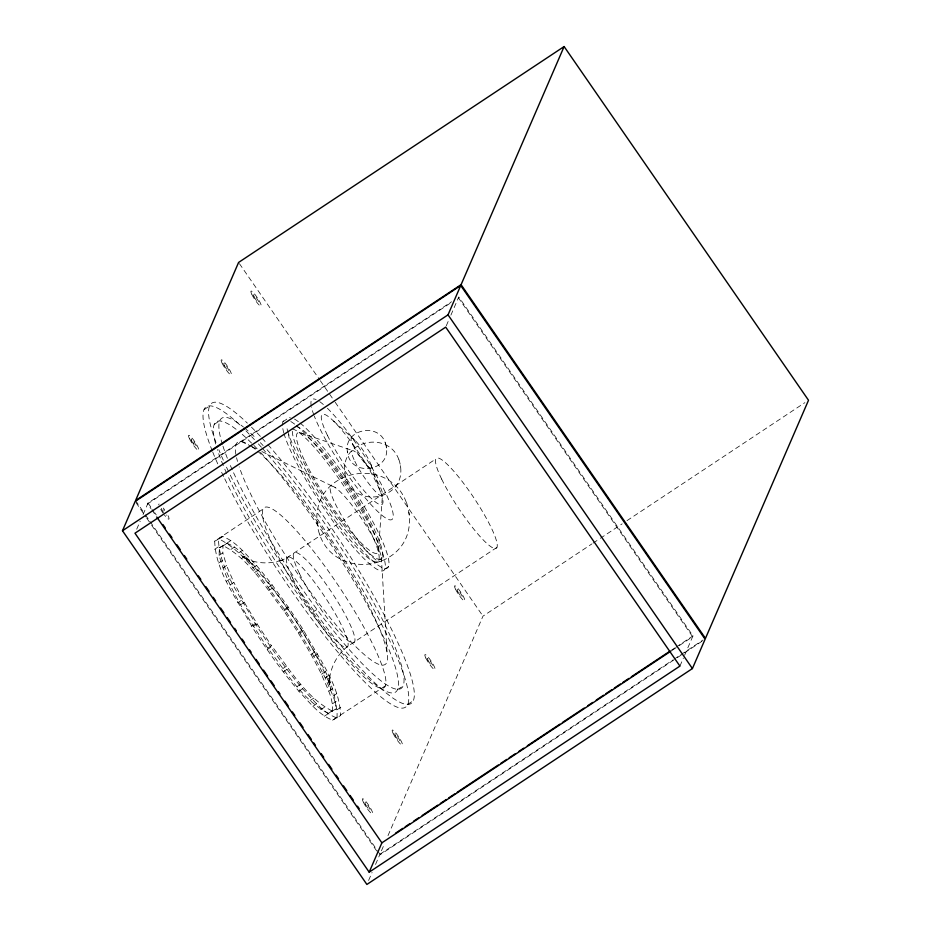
<?xml version="1.0" encoding="UTF-8"?>
<svg xmlns="http://www.w3.org/2000/svg" width="931" height="931" viewBox="0 0 931 931"><rect width="100%" height="100%" fill="white"/><g stroke="black" fill="none" stroke-linecap="round" stroke-linejoin="round"><path stroke-width="0.7" stroke-dasharray="4.66 3.49" d="M385.166 685.984L332.576 720.187C318.414 714.636 309.104 701.765 298.828 691.198C281.511 670.681 265.998 648.744 251.591 626.109C237.591 599.587 215.526 572.158 214.712 541.132L262.961 509.141M336.277 717.731C322.103 712.18 312.804 699.309 302.517 688.742C285.212 668.225 269.699 646.289 255.292 623.654C241.292 597.143 219.227 569.702 218.413 538.677L222.753 536.489C236.916 542.04 246.226 554.911 256.502 565.466C273.819 585.983 289.332 607.92 303.739 630.555C317.739 657.077 339.803 684.506 340.606 715.532L332.576 720.187M219.134 555.376L219.297 547.765L227.013 543.285C240.117 548.417 248.717 560.322 258.236 570.086C274.238 589.067 288.598 609.363 301.923 630.299C315.062 655.145 335.09 679.839 336.033 708.898L328.317 713.39C301.609 699.39 285.898 671.204 267.756 648.174C248.775 618.964 228.514 589.323 219.134 555.376L222.835 552.921L222.998 545.31M332.332 711.354C333.729 698.099 326.141 686.124 321.474 674.23C310.547 652.224 297.676 631.253 283.874 610.945C265.731 587.915 250.02 559.729 223.312 545.741L219.297 547.765M336.917 717.987C338.43 703.65 330.214 690.709 325.175 677.861C313.363 654.062 299.456 631.393 284.525 609.433C264.916 584.54 247.925 554.061 219.053 538.944L214.712 541.132M406.51 502.519C428.027 571.541 324.977 589.125 317.017 522.919C312.246 468.072 390.473 454.421 406.835 503.88M398.934 459.67C412.631 501.076 348.974 512.027 344.703 472.04C341.142 439.129 389.786 430.622 399.131 460.508M385.213 442.632C395.489 471.098 349.684 479.139 347.298 451.267C344.214 428.644 379.324 422.43 385.353 443.214M378.37 551.722L382.432 495.432M136.706 529.204L140.174 521.209M143.06 514.54L148.041 503.031L451.512 301.76M193.287 443.68L193.648 442.842M446.286 325.792L448.591 320.462M450.907 315.12L458.774 296.942L692.978 635.908L683.959 656.762M368.606 880.447L372.074 872.44M375.542 864.445L379.58 855.1L676.069 658.473M377.462 850.678L379.941 854.262L384.55 843.626M387.994 835.642L482.98 616.147L591.895 543.913M679.921 666.096L683.377 658.089M204.064 409.628L209.615 405.951M214.246 424.361L219.797 420.684M449.941 303.401L147.68 503.869L150.973 508.64M282.954 421.72L286.655 419.264A90.109 15.408 56.4 0 1 290.263 417.437M219.053 538.944L222.753 536.489M214.549 549.36L218.25 546.904M227.257 542.924L230.958 540.469M223.312 545.741L227.013 543.285M230.9 549.418L234.6 546.962M218.552 563.046L222.253 560.59M238.767 552.805L242.467 550.349M222.846 568.026L226.547 565.582L222.835 552.921M241.548 558.565L245.249 556.11M226.454 581.258L230.155 578.814M252.801 567.922L256.502 565.466M230.155 584.889L233.856 582.434L226.547 565.582M254.535 572.542L258.236 570.086M286.667 557.89L435.778 459.006M237.719 602.776L241.42 600.32M240.582 604.789L244.283 602.334L233.856 582.434M268.407 587.24L272.108 584.784M268.966 590.417L272.667 587.961M251.591 626.109L255.292 623.654M253.407 626.365L257.107 623.921L244.283 602.334M284.525 609.433L288.226 606.989M283.874 610.945L287.574 608.49M378.673 560.253L382.373 557.797M312.863 612.167L319.705 607.629M384.782 569.097L388.483 566.642M267.756 648.174L271.456 645.718C289.599 668.749 305.31 696.947 332.018 710.935L336.033 708.898M267.104 649.687L270.805 647.231M298.223 632.754L301.923 630.299M300.038 633.01L303.739 630.555M282.663 668.714L286.364 666.259M283.222 671.879L286.911 669.436M311.047 654.342L314.748 651.886M313.91 656.343L317.599 653.888M496.875 547.428L347.763 646.312C336.685 654.819 329.865 668.318 329.248 682.248L329.365 676.628L330.936 689.848L327.724 678.874L329.795 684.262C310.128 638.619 282 596.48 248.112 560.171L252.138 564.058L242.921 556.133L248.344 559.822L242.269 556.878C254.722 563.825 270.153 564.791 283.385 559.484L281.185 560.59L288.843 556.796M297.094 686.578L300.794 684.122M321.474 674.23L325.175 671.786M298.828 691.198L302.517 688.742M325.175 677.861L328.876 675.406M310.081 700.554L313.782 698.11M328.783 691.093L332.483 688.637M312.863 706.315L316.563 703.859M333.077 696.074L336.778 693.63M320.73 709.701L324.43 707.246M332.495 703.755L336.184 701.299M328.317 713.39L332.018 710.935M324.372 716.207L328.073 713.751M337.08 709.759L340.781 707.316M593.105 543.11L599.157 539.096M600.367 538.293L622.152 523.85M626.994 520.638L804.884 402.658M397.537 689.638L403.088 685.961M407.72 704.383L413.271 700.694M671.216 650.35L674.847 647.941M676.057 647.138L692.978 635.908M672.066 650.385L678.105 646.37M679.316 645.567L692.617 636.746L458.413 297.78M379.941 854.262L672.799 660.044M674.009 659.241L703.045 639.981M677.279 657.67L683.319 653.655M684.529 652.852L705.104 639.213M299.514 432.519L352.965 450.674M241.432 441.562L250.509 446.019M251.812 446.647L256.991 449.196M261.902 451.547L335.602 487.786M333.554 421.033L355.153 440.491M239.418 263.636L319.508 379.545M320.334 380.744L334.369 401.052M335.195 402.25L482.98 616.147M148.041 503.031L153.813 511.375M154.639 512.574L156.28 514.959M151.8 509.827L155.919 515.797M135.554 500.564L144.631 513.703M145.457 514.901L376.636 849.491M136.007 502.6L145.923 516.938M146.749 518.136L150.869 524.106M151.695 525.305L377.928 852.715M257.107 623.921L271.456 645.718M370.875 464.371L380.709 492.674M400.342 465.663L400.714 467.257M408.825 512.387L409.442 515.041M386.202 446.81L386.458 447.939M347.298 451.267L347.554 452.396M344.703 472.04L345.087 473.635M346.285 478.79L346.483 479.628M317.017 522.919L317.634 525.561M319.624 534.068L319.95 535.441M381.361 557.297L387.005 652.247M327.386 408.244A72.083 12.324 56.4 0 1 386.83 495.536A72.083 12.324 56.4 0 1 371.318 504.916A72.083 12.324 56.4 0 1 314.317 416.157M313.898 415.075A72.083 12.324 56.4 0 1 311.443 407.033M311.233 405.951A72.083 12.324 56.4 0 1 316.133 399.574M319.705 401.657A72.083 12.324 56.4 0 1 323.86 404.962M300.015 422.965A90.109 15.408 56.4 0 1 378.393 532.567A90.109 15.408 56.4 0 1 361.728 549.942A90.109 15.408 56.4 0 1 288.819 434.649M288.354 433.264A90.109 15.408 56.4 0 1 286.504 426.119M294.499 419.09A90.109 15.408 56.4 0 1 299.002 422.162M267.977 444.727A180.207 30.816 56.4 0 1 401.436 650.699A180.207 30.816 56.4 0 1 367.349 675.382A180.207 30.816 56.4 0 1 229.177 472.832M228.491 471.389A180.207 30.816 56.4 0 1 225.814 465.721M223.3 460.182A180.207 30.816 56.4 0 1 218.832 449.696M216.004 442.458A180.207 30.816 56.4 0 1 247.355 423.128M251.498 427.166A180.207 30.816 56.4 0 1 260.971 437M261.948 438.07A180.207 30.816 56.4 0 1 266.964 443.587M295.942 426.503A79.286 13.558 56.4 0 1 370.189 521.255A79.286 13.558 56.4 0 1 353.699 537.292A79.286 13.558 56.4 0 1 292.334 430.006M257.654 451.221A133.354 22.81 56.4 0 1 372.924 614.146A133.354 22.81 56.4 0 1 346.332 636.723A133.354 22.81 56.4 0 1 239.232 466.862M237.521 461.415A133.354 22.81 56.4 0 1 236.567 457.715M235.88 454.409A133.354 22.81 56.4 0 1 248.624 444.541M251.556 446.473A133.354 22.81 56.4 0 1 256.572 450.325M266.988 449.673A162.192 27.744 56.4 0 1 391.8 639.481A162.192 27.744 56.4 0 1 358.889 660.172A162.192 27.744 56.4 0 1 232.855 471.144M232.25 469.794A162.192 27.744 56.4 0 1 229.398 463.231M227.362 458.25A162.192 27.744 56.4 0 1 222.87 445.891M222.416 444.436A162.192 27.744 56.4 0 1 243.503 427.073M244.55 427.923A162.192 27.744 56.4 0 1 255.874 438.187M260.354 442.679A162.192 27.744 56.4 0 1 263.147 445.577M262.426 448.405A180.207 30.816 56.4 0 1 395.733 654.016A180.207 30.816 56.4 0 1 362.334 679.607A180.207 30.816 56.4 0 1 224.196 477.696M223.626 476.509A180.207 30.816 56.4 0 1 220.263 469.399M217.749 463.871A180.207 30.816 56.4 0 1 212.768 452.129M212.28 450.907A180.207 30.816 56.4 0 1 241.804 426.805M245.947 430.844A180.207 30.816 56.4 0 1 254.442 439.63M258.399 443.912A180.207 30.816 56.4 0 1 261.413 447.264M260.471 452.315A162.192 27.744 56.4 0 1 385.876 642.32A162.192 27.744 56.4 0 1 353.664 664.187A162.192 27.744 56.4 0 1 227.304 474.822M226.699 473.472A162.192 27.744 56.4 0 1 223.847 466.908M223.324 465.64A162.192 27.744 56.4 0 1 217.319 449.568M215.655 443.982A162.192 27.744 56.4 0 1 237.952 430.75M242.235 434.346A162.192 27.744 56.4 0 1 252.988 444.506M253.895 445.425A162.192 27.744 56.4 0 1 259.505 451.279M296.314 425.42A90.109 15.408 56.4 0 1 375.298 536.268A90.109 15.408 56.4 0 1 356.236 550.419A90.109 15.408 56.4 0 1 284.246 434.393M283.874 433.113A90.109 15.408 56.4 0 1 282.815 428.574M282.442 425.258A90.109 15.408 56.4 0 1 286.562 419.893M290.798 421.545A90.109 15.408 56.4 0 1 295.302 424.617M292.241 428.958A79.286 13.558 56.4 0 1 365.93 522.64A79.286 13.558 56.4 0 1 351.476 541.458A79.286 13.558 56.4 0 1 288.61 433.671M163.53 512.434A4.504 0.768 56.4 0 1 161.354 507.907A4.504 0.768 56.4 0 1 164.263 510.758M166.451 514.936A4.504 0.768 56.4 0 1 166.44 515.274M168.011 515.623A9.007 1.536 56.4 0 1 164.508 515.122M163.169 513.272A9.007 1.536 56.4 0 1 160.726 509.362M158.794 504.905A9.007 1.536 56.4 0 1 159.166 504.043M163.274 508.07A9.007 1.536 56.4 0 1 164.624 509.92M353.105 445.239A18.026 3.084 56.4 0 0 370.794 468.386A18.026 3.084 56.4 0 0 360.099 446.228A18.026 3.084 56.4 0 0 353.105 445.239M327.398 435.266A54.068 9.252 56.4 0 0 380.465 504.73A54.068 9.252 56.4 0 0 348.38 438.257A54.068 9.252 56.4 0 0 327.398 435.266M354.816 461.252A27.034 4.62 56.4 0 0 381.349 495.979A27.034 4.62 56.4 0 0 365.313 462.742A27.034 4.62 56.4 0 0 354.816 461.252M304.996 461.45A72.083 12.324 56.4 0 0 375.624 553.398A72.083 12.324 56.4 0 0 332.088 464.022A72.083 12.324 56.4 0 0 304.996 461.45M335.265 503.764A45.049 7.704 56.4 0 0 379.487 561.637A45.049 7.704 56.4 0 0 352.744 506.255A45.049 7.704 56.4 0 0 335.265 503.764M299.386 573.415A54.068 9.252 56.4 0 0 352.442 642.867A54.068 9.252 56.4 0 0 320.357 576.405A54.068 9.252 56.4 0 0 299.386 573.415M441.643 479.069A54.068 9.252 56.4 0 0 494.71 548.522A54.068 9.252 56.4 0 0 462.626 482.049A54.068 9.252 56.4 0 0 441.643 479.069M292.543 577.953A54.068 9.252 56.4 0 0 345.599 647.417A54.068 9.252 56.4 0 0 313.514 580.944A54.068 9.252 56.4 0 0 292.543 577.953M274.703 549.267A108.124 18.492 56.4 0 0 380.826 688.184A108.124 18.492 56.4 0 0 316.656 555.237A108.124 18.492 56.4 0 0 274.703 549.267M254 296.617A4.504 0.768 56.4 0 0 258.422 302.4A4.504 0.768 56.4 0 0 255.746 296.861A4.504 0.768 56.4 0 0 254 296.617M251.94 294.603A9.007 1.536 56.4 0 0 260.785 306.183A9.007 1.536 56.4 0 0 255.443 295.104A9.007 1.536 56.4 0 0 251.94 294.603M224.243 365.371A4.504 0.768 56.4 0 0 228.665 371.155A4.504 0.768 56.4 0 0 226 365.615A4.504 0.768 56.4 0 0 224.243 365.371M222.195 363.358A9.007 1.536 56.4 0 0 231.028 374.925A9.007 1.536 56.4 0 0 225.686 363.846A9.007 1.536 56.4 0 0 222.195 363.358M191.588 440.829A4.504 0.768 56.4 0 0 196.01 446.612A4.504 0.768 56.4 0 0 193.345 441.073A4.504 0.768 56.4 0 0 191.588 440.829M189.54 438.815A9.007 1.536 56.4 0 0 198.373 450.395A9.007 1.536 56.4 0 0 193.031 439.316A9.007 1.536 56.4 0 0 189.54 438.815M457.656 591.36A4.504 0.768 56.4 0 0 462.079 597.155A4.504 0.768 56.4 0 0 459.402 591.616A4.504 0.768 56.4 0 0 457.656 591.36M455.596 589.358A9.007 1.536 56.4 0 0 464.441 600.926A9.007 1.536 56.4 0 0 459.099 589.847A9.007 1.536 56.4 0 0 455.596 589.358M427.911 660.114A4.504 0.768 56.4 0 0 432.333 665.909A4.504 0.768 56.4 0 0 429.656 660.37A4.504 0.768 56.4 0 0 427.911 660.114M425.851 658.101A9.007 1.536 56.4 0 0 434.696 669.68A9.007 1.536 56.4 0 0 429.342 658.601A9.007 1.536 56.4 0 0 425.851 658.101M395.256 735.583A4.504 0.768 56.4 0 0 399.678 741.367A4.504 0.768 56.4 0 0 397.002 735.827A4.504 0.768 56.4 0 0 395.256 735.583M393.196 733.57A9.007 1.536 56.4 0 0 402.041 745.137A9.007 1.536 56.4 0 0 396.687 734.059A9.007 1.536 56.4 0 0 393.196 733.57M365.499 804.337A4.504 0.768 56.4 0 0 369.921 810.121A4.504 0.768 56.4 0 0 367.245 804.582A4.504 0.768 56.4 0 0 365.499 804.337M363.439 802.324A9.007 1.536 56.4 0 0 372.284 813.892A9.007 1.536 56.4 0 0 366.942 802.813A9.007 1.536 56.4 0 0 363.439 802.324"/><path stroke-width="1.4" d="M122.485 530.751L135.181 501.402L460.717 285.514L705.104 639.213L692.408 668.563L366.884 884.45L122.485 530.751L448.02 314.853L460.717 285.514M461.078 284.677L564.116 46.55L808.515 400.249L705.465 638.375L461.078 284.677L135.554 500.564L238.592 262.437L564.116 46.55M369.188 872.172L679.921 666.096L445.705 327.13L134.972 533.207L369.188 872.172L381.885 842.834L670.855 651.188M395.547 833.175L402.797 828.357M405.218 826.751L410.059 823.551M413.678 821.142L418.519 817.93M422.15 815.533L437.861 805.106M440.282 803.5L446.333 799.496M448.742 797.89L454.794 793.875M457.214 792.269L498.318 765.014M500.738 763.408L506.778 759.393M509.199 757.799L515.25 753.784M518.87 751.375L523.711 748.175M527.342 745.766L559.985 724.12M562.394 722.514L584.168 708.084M587.787 705.675L592.628 702.463M596.259 700.065L603.509 695.248M605.93 693.642L611.97 689.638M614.39 688.032L620.43 684.017M622.851 682.423L628.902 678.408M631.323 676.802L670.006 651.141M448.02 314.853L692.408 668.563M162.878 524.514L165.357 528.086M169.477 534.057L171.956 537.641M176.902 544.798L180.195 549.569M184.326 555.539L186.794 559.124M198.338 575.835L200.817 579.408M205.763 586.577L209.068 591.348M213.187 597.318L215.666 600.891M220.612 608.059L223.906 612.831M227.211 617.602L230.504 622.374M234.624 628.344L236.276 630.729M242.048 639.085L244.527 642.669M249.473 649.826L251.126 652.212M256.072 659.381L259.365 664.152M263.496 670.122L267.616 676.092M270.909 680.864L274.214 685.635M278.334 691.605L279.987 693.991M284.933 701.148L288.238 705.931M292.357 711.889L294.836 715.473M299.782 722.642L303.075 727.414M308.021 734.571L311.326 739.342M313.794 742.926L315.446 745.312M321.218 753.668L323.697 757.252M328.643 764.409L331.936 769.181M336.068 775.151L338.535 778.735M343.492 785.892L346.786 790.663M350.079 795.446L353.384 800.218M357.504 806.188L359.157 808.573M156.745 516.996L381.885 842.834"/></g></svg>
